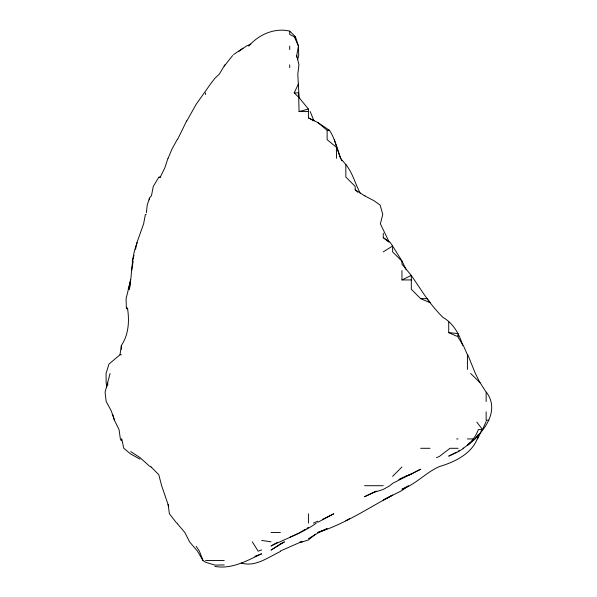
<?xml version="1.0" encoding="UTF-8"?>
<svg xmlns="http://www.w3.org/2000/svg" width="597" height="597" viewBox="0 0 597 597"><rect width="100%" height="100%" fill="white"/><g stroke="black" fill="none" stroke-linecap="round" stroke-linejoin="round"><path stroke-width="0.9" d="M248.725 46.103C258.635 34.648 274.627 27.462 289.717 31.134L295.455 36.745L298.448 46.103L296.724 55.454L298.933 64.804L297.799 74.162L299.067 97.602L308.418 109.05L308.418 117.848L313.992 120.93L310.216 111.572M137.206 242.524C132.28 254.479 132.094 267.344 130.706 279.933M296.627 57.155L296.724 55.454M130.452 279.933L129.422 289.291L130.474 281.635M146.355 212.763L147.22 205.107L149.414 198.159L151.459 195.756L153.287 186.398L158.765 177.264L160.332 177.048L164.891 167.697L167.944 158.339M106.856 387.072L106.139 382.826L106.065 373.468L108.953 364.118L120.004 354.76L121.4 345.409C128.765 334.424 129.519 320.701 127.46 308L126.34 308L126.101 298.642L130.482 280.784M131.661 270.583L133.131 261.232M478.085 436.392C473.249 453.145 454.892 462.033 439.37 466.563C425.877 472.488 415.922 484.219 401.953 489.301L408.564 485.712L401.953 490.503L383.252 500.092L392.602 495.062C368.043 508.293 344.67 524.047 317.776 532.479L327.126 528.666L318.843 532.479L308.418 538.718M135.556 249.322L136.952 242.524L143.631 223.815L145.362 214.465L146.161 214.465M140.064 459.183L130.706 454.018L123.758 448.295L121.781 438.944L121.355 438.944L121.355 440.862L120.37 438.944L119.042 429.594L114.445 420.236L111.266 410.885L106.176 401.527L105.079 392.177L110.109 373.468M297.575 59.707L298.724 55.454L298.448 46.103L294.321 36.745L289.717 34.432L289.717 31.134M128.228 289.291L130.459 281.806M132.243 261.232L134.019 255.277M467.429 445.631C482.391 433.206 501.025 411.863 486.391 392.177M463.063 448.295C469.943 444.026 475.622 437.25 478.339 429.594L482.518 429.594L486.137 421.534M477.63 438.944L481.6 430.37M299.067 97.602L294.187 92.871L298.627 83.513M186.652 120.93L177.473 139.638M177.197 139.638L171.988 148.989L168.115 158.339M186.824 120.93L196.182 104.274L210.868 83.513L214.883 78.304L219.278 74.162L224.905 64.804M478.16 434.676L475.048 438.944L471.585 441.616M224.241 66.163L232.696 55.454M392.602 476.361L401.953 467.003M315.358 534.218L308.418 540.016L299.067 542.777L280.359 551.024M238.628 51.536L246.315 46.103L250.807 44.096M467.429 444.825L470.197 442.683M458.078 451.347L459.474 450.332M233.591 54.573L242.949 48.178M463.645 448.295L458.078 451.817L448.72 456.13L456.518 452.145M383.252 251.874L392.602 246.016L390.229 242.524L383.252 237.613L383.252 233.166M305.38 529.218L299.067 533.046M306.903 528.285L308.418 527.36M316.335 523.121C302.403 533.128 286.157 538.427 271.008 546.016L277.463 542.3M345.835 520.756L349.73 518.554M317.776 522.308L333.783 513.771L322.447 519.472M402.654 477.615L411.311 474.063L420.661 469.205L392.602 483.346L389.841 485.712L383.252 489.443L373.894 492.413L364.543 496.741L376.229 491.04M280.359 551.516C268.18 557.195 255.494 567.366 241.248 563.031M398.833 479.443L401.953 477.928M401.953 270.583L401.953 279.933L411.311 275.411L420.661 289.314C427.228 299.298 434.377 308.94 442.907 317.35C453.287 323.328 459.459 334.163 462.623 345.409M289.717 537.315L298.291 533.397M313.403 523.121L317.776 521.188M436.489 457.653L439.37 456.474L449.981 448.295L458.078 448.295M405.445 476.361L411.311 474.07M254.852 556.337L261.65 553.8C247.061 560.68 231.651 569.531 214.883 566.389M261.65 549.919L258.165 551.188L252.3 541.83M294.187 92.871L298.582 92.871L299.067 111.572L308.418 109.05M158.765 177.264L160.466 177.227M224.241 564.934L214.883 565.105L205.532 562.24L203.01 560.538L197.503 551.188L189.547 541.83L184.824 532.479L177.473 523.8L177.473 523.121M294.321 36.745L295.455 36.745M299.067 111.572L308.418 111.572M308.418 117.848L317.776 122.504L327.126 130.28L329.454 130.28C335.611 139.549 337.29 150.772 341.835 160.683M389.013 241.74L380.379 223.815L382.759 214.465L380.185 205.107L373.894 200.674L364.543 195.756L355.185 189.816L355.185 186.398L345.835 177.048L345.835 164.511L340.447 158.339L334.283 139.638M401.953 279.933L411.311 279.933M401.953 260.964L392.602 246.016L392.602 251.874L401.953 261.232L401.953 264.18L411.311 275.411L411.311 289.291L420.661 298.642L427.109 298.642L430.019 302.478M458.078 336.059L456.347 336.059L448.72 332.611L448.72 321.544M120.004 354.76L121.355 354.76M486.465 420.236L488.95 420.236M456.712 438.944L458.078 438.944M467.429 438.944L473.182 438.944M420.661 448.295L430.019 448.295M364.543 485.712L383.252 485.712M271.008 532.479L280.359 532.479M299.933 541.83L302.537 541.83M205.532 560.538L224.241 560.538M448.72 332.611L458.078 333.596L458.078 337.372L463.294 345.409L467.429 354.76L467.429 369.439M261.65 540.449L271.008 541.792M364.543 195.629L364.931 195.756M420.661 298.642L430.019 302.701M151.131 467.003L149.414 466.085L140.064 457.653L130.706 451.593M126.34 308L127.795 308.85M317.776 122.504L329.454 130.28M383.252 237.613L388.699 241.979M355.185 189.816L357.73 192.189M470.63 373.468L480.212 382.826L486.137 392.177L486.137 401.527M151.205 467.003L158.765 474.682L161.645 485.712L168.041 504.42M176.675 523.121L169.399 513.771L168.115 504.42M476.787 422.086L482.518 429.594M196.182 546.33L199.405 551.188L203.01 560.538M345.835 164.511C352.82 173.175 355.163 183.839 360.304 193.421M479.995 382.826L475.376 373.468L467.772 354.76M402.109 261.232L406.229 269.807M168.115 505.002L168.809 506.599M112.736 414.512L114.445 420.236M107.714 382.826L107.714 385.371M486.137 411.848L486.137 420.236M336.484 158.339L336.484 147.369L327.126 139.638L327.126 130.28M308.418 513.771L308.418 523.121M289.717 46.103L289.717 49.566M289.717 64.804L289.717 67.662M205.532 92.871L205.532 94.513M149.414 198.159L149.414 199.898M121.355 345.648L121.355 349.297M280.359 543.942L271.008 550.128L284.508 541.83L280.359 543.942"/></g></svg>
